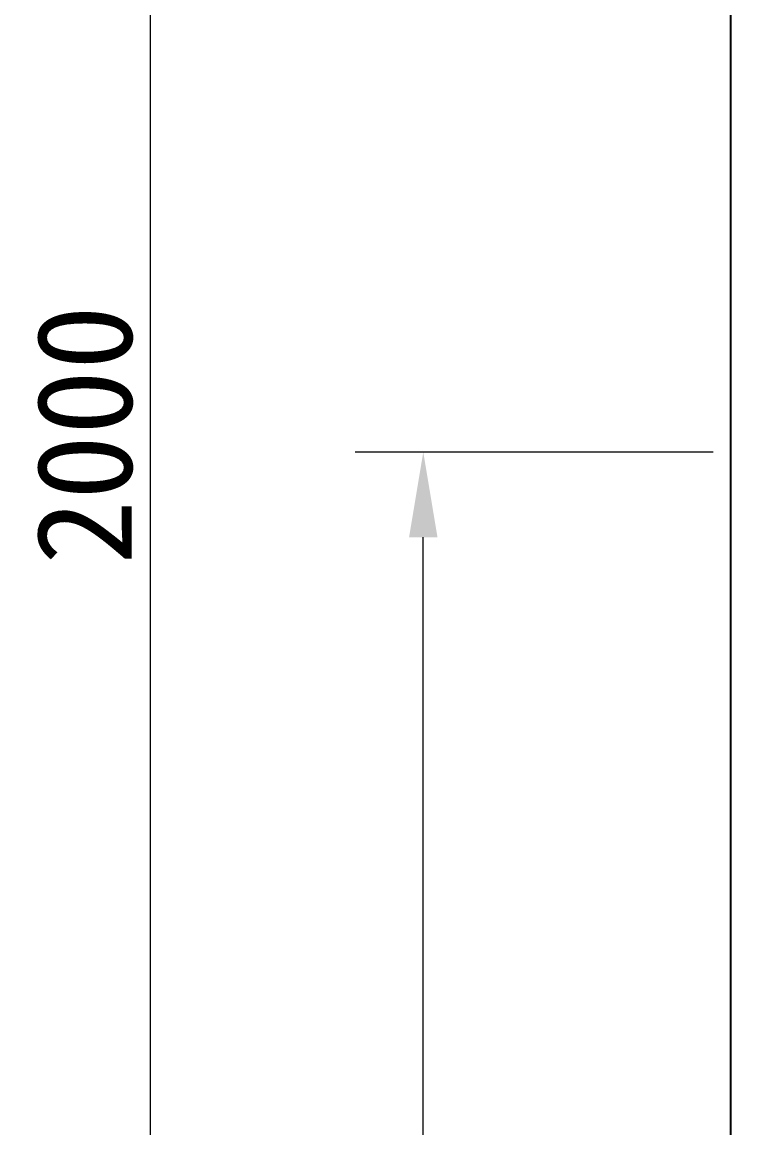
# Model space of a CAD drawing. Header units: millimetres. Extents: x 120 to 9117, y 110 to 4090.
# Drawn here: x 1580 to 2000, y 2111 to 2759 of the extents above; entities that cross this region are included whole.
import ezdxf

# ---------------------------------------------------------------- set-up
doc = ezdxf.new("R2010")
doc.units = ezdxf.units.MM
doc.header["$LTSCALE"] = 20
doc.layers.add('可见 (ISO)', color=7, linetype='Continuous', lineweight=25)
doc.layers.add('尺寸 (ISO)', color=7, linetype='Continuous', lineweight=18, true_color=0x008000)
doc.styles.add('最新国标', font='simfang.ttf')
doc.dimstyles.new('默认 (GB)', dxfattribs={"dimscale": 20, "dimtxt": 2.8, "dimasz": 2.5, "dimexe": 2, "dimexo": 1.5, "dimgap": 0.5, "dimtad": 1, "dimtoh": 1, "dimdsep": 46, "dimtxsty": '最新国标', "dimcen": 0.09, "dimdle": 10, "dimclrd": 256, "dimclre": 256, "dimclrt": 256, "dimaunit": 1, "dimadec": 3, "dimazin": 2, "dimtfac": 0.535714, "dimtdec": 3, "dimtmove": 0, "dimatfit": 3, "dimfxl": 0, "dimtolj": 1, "dimlwd": -1, "dimlwe": -1, "dimarcsym": 0})

# ---------------------------------------------------------------- blocks, each defined once
blk = doc.blocks.new('*D6')
at = {"layer": 'Defpoints', "color": 0, "transparency": 16777216}
for p in [(1995.28, 3517.01), (1655.19, 1517.01), (1995.28, 1517.01)]:
    blk.add_point(p, dxfattribs=at)
at = {"layer": '尺寸 (ISO)', "color": 116, "true_color": 0x00803f, "transparency": 16777216}
for p, q in [((1965.28, 3517.01), (1615.19, 3517.01)), ((1655.19, 3467.01), (1655.19, 1567.01)), ((1965.28, 1517.01), (1615.19, 1517.01))]:
    blk.add_line(p, q, dxfattribs=at)
for points in [[(1646.85, 3467.01), (1663.52, 3467.01), (1655.19, 3517.01)], [(1646.85, 1567.01), (1663.52, 1567.01), (1655.19, 1517.01)]]:
    blk.add_solid(points, dxfattribs=at)
at = {"layer": '尺寸 (ISO)', "transparency": 16777216, "insert": (1616.87, 2517.01), "char_height": 56, "attachment_point": 5, "rotation": 90, "style": '最新国标'}
blk.add_mtext('\\A1;2000', dxfattribs=at)
blk = doc.blocks.new('*D10')
at = {"layer": 'Defpoints', "color": 0, "transparency": 16777216}
for p in [(1815.28, 2507.01), (2015.28, 2507.01), (1995.28, 1517.01)]:
    blk.add_point(p, dxfattribs=at)
at = {"layer": '尺寸 (ISO)', "color": 116, "true_color": 0x00803f, "transparency": 16777216}
for p, q in [((1985.28, 2507.01), (1775.28, 2507.01)), ((1815.28, 1567.01), (1815.28, 2457.01)), ((1965.28, 1517.01), (1775.28, 1517.01))]:
    blk.add_line(p, q, dxfattribs=at)
for points in [[(1806.95, 2457.01), (1823.61, 2457.01), (1815.28, 2507.01)], [(1806.95, 1567.01), (1823.61, 1567.01), (1815.28, 1517.01)]]:
    blk.add_solid(points, dxfattribs=at)
at = {"layer": '尺寸 (ISO)', "transparency": 16777216, "insert": (1776.96, 2012.01), "char_height": 56, "attachment_point": 5, "rotation": 90, "style": '最新国标'}
blk.add_mtext('\\A1;990', dxfattribs=at)

msp = doc.modelspace()

# ---------------------------------------------------------------- linework, layer by layer
at = {"layer": '可见 (ISO)'}
msp.add_line((1995.28, 3517.011), (1995.28, 1517.011), dxfattribs=at)

# ---------------------------------------------------------------- dimensions: what is measured, and where the dimension line sits
at = {"layer": '尺寸 (ISO)', "color": 116, "true_color": 0x00803f}
for base, p1, p2, angle, picture, middle in [((1655.187, 1517.011), (1995.28, 3517.011), (1995.28, 1517.011), 90, '*D6', (1655.187, 2517.011)), ((1815.28, 2507.011), (1995.28, 1517.011), (2015.28, 2507.011), 270, '*D10', (1815.28, 2012.011))]:
    dim = msp.add_linear_dim(base=base, p1=p1, p2=p2, angle=angle, dimstyle='默认 (GB)', override={"dimgap": 0.5, "dimtoh": 0, "dimdec": 2, "dimtol": 0, "dimlim": 0, "dimtp": 0, "dimtm": 0, "dimtdec": 3, "dimtofl": 0, "dimatfit": 1}, dxfattribs=at)
    dim.commit()
    dim.dimension.update_dxf_attribs({"geometry": picture, "text_midpoint": middle, "dimtype": 160})

doc.saveas('drawing.dxf')
